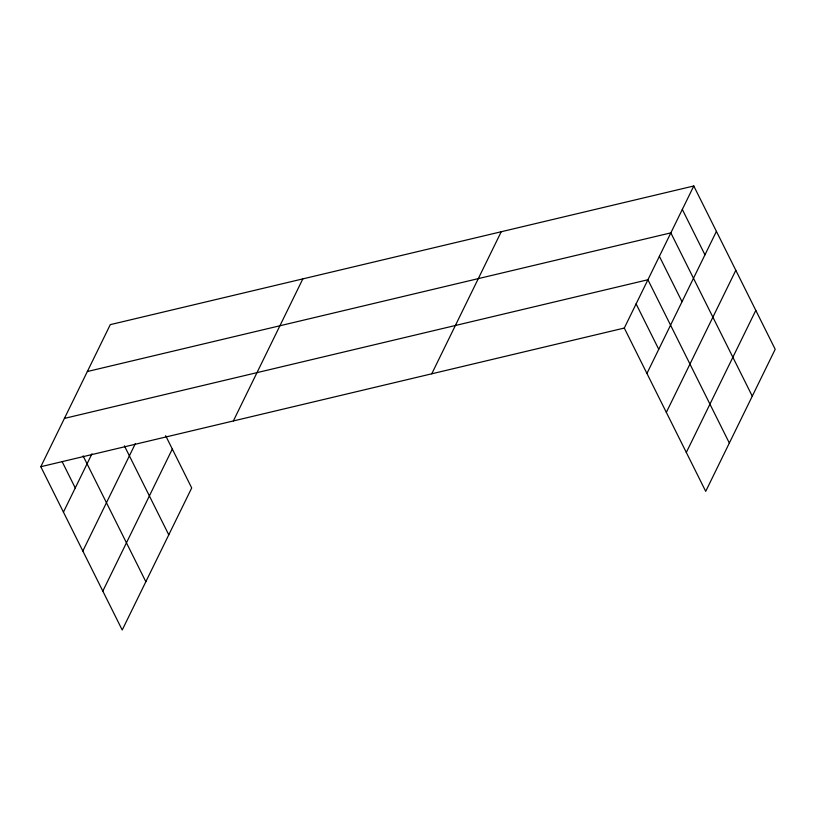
<?xml version="1.0" encoding="UTF-8"?>
<svg xmlns="http://www.w3.org/2000/svg" width="816" height="816" viewBox="0 0 816 816"><rect width="100%" height="100%" fill="white"/><g stroke="black" fill="none" stroke-linecap="round" stroke-linejoin="round"><path stroke-width="1.22" d="M165.648 435.683L191.709 487.948L122.216 630.013L40.8 466.711L110.282 324.646L693.784 185.987L775.2 349.289L705.718 491.354L624.291 328.052L693.784 185.987M63.434 512.122L91.973 453.767M82.834 551.024L135.395 443.557M102.826 591.11L172.309 449.045M233.356 420.954L302.838 278.888M431.746 373.81L501.228 231.744M646.935 373.453L716.417 231.387M666.335 412.366L735.818 270.3M686.317 452.452L755.8 310.386M87.353 371.525L670.844 232.866L752.27 396.168M64.423 418.404L647.914 279.745L729.341 443.047M40.8 466.711L624.291 328.052M682.319 209.426L704.953 254.827M659.379 256.306L682.023 301.716M636.103 303.899L658.747 349.299M124.399 445.832L168.779 534.837M83.099 455.869L145.85 581.716M62.23 461.856L75.256 487.968"/></g></svg>
